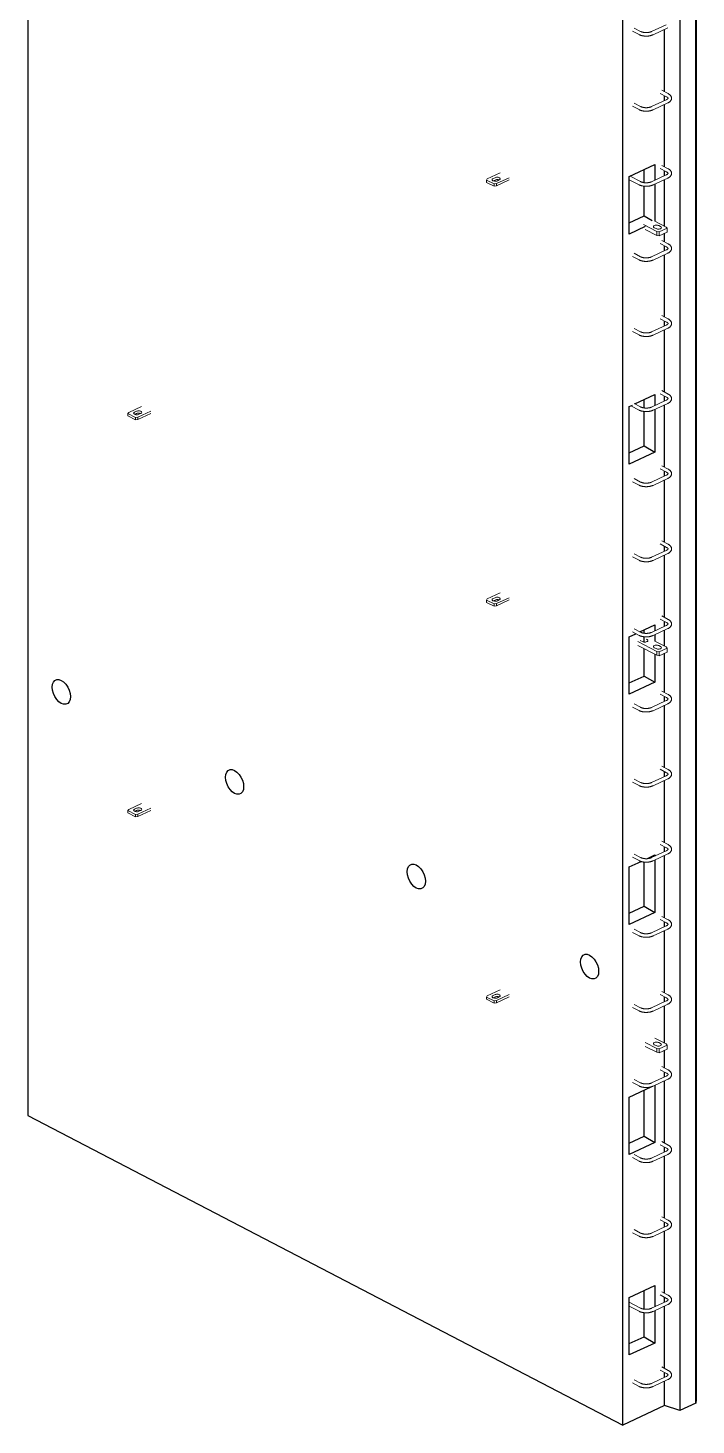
# Model space of a CAD drawing. Header units: millimetres. Extents: x -16675 to -2326, y 1067 to 18539.
# Drawn here: x -8202 to -6687, y 8193 to 11363 of the extents above; entities that cross this region are included whole.
import ezdxf

# ---------------------------------------------------------------- set-up
doc = ezdxf.new("R2010")
doc.units = ezdxf.units.MM
for name, color, linetype, lineweight in [('A-GENM', 13, 'Continuous', 18), ('A-WALL', 113, 'Continuous', 25), ('S-RBAR', 171, 'Continuous', 18)]:
    doc.layers.add(name, color=color, linetype=linetype, lineweight=lineweight)

# ---------------------------------------------------------------- blocks, each defined once
blk = doc.blocks.new('RR spread anchor face based - RR-SA-2_5-250-1726823-3D Ortho')
at = {"layer": 'A-GENM'}
for p, q in [((-247.9, 10917.1), (-217.8, 10901.4)), ((-217.8, 10892.7), (-243.6, 10906.1)), ((-219.2, 10907.9), (-223.3, 10910)), ((-196, 10911.6), (-221.8, 10925)), ((-213.2, 10914.8), (-209, 10912.6)), ((-212.5, 10900.5), (-194.4, 10908.9)), ((-194.4, 10908.9), (-196, 10911.6)), ((-194.4, 10908.9), (-194.4, 10900.2)), ((-217.8, 10901.4), (-212.5, 10900.5)), ((-217.8, 10892.7), (-217.8, 10901.4)), ((-212.5, 10891.8), (-217.8, 10892.7)), ((-212.5, 10900.5), (-212.5, 10891.8)), ((-194.4, 10900.2), (-212.5, 10891.8))]:
    blk.add_line(p, q, dxfattribs=at)
for points in [[(-223.3, 10910, 0), (-224.4, 10910.8, 0), (-225.1, 10911.6, 0), (-225.2, 10912.5, 0), (-225, 10913.4, 0), (-224.2, 10914.2, 0), (-223.1, 10914.9, 0), (-221.6, 10915.4, 0), (-219.9, 10915.8, 0), (-218.1, 10915.9, 0), (-216.3, 10915.7, 0), (-214.6, 10915.3, 0), (-213.2, 10914.8, 0)], [(-207.1, 10910.2, 0), (-207.4, 10909.3, 0), (-208.2, 10908.5, 0), (-209.3, 10907.8, 0), (-210.8, 10907.2, 0), (-212.5, 10906.9, 0), (-214.3, 10906.8, 0), (-216.1, 10907, 0), (-217.8, 10907.3, 0), (-219.2, 10907.9, 0)], [(-209, 10912.6, 0), (-208, 10911.9, 0), (-207.3, 10911.1, 0)]]:
    blk.add_polyline3d(points, dxfattribs=at)
blk = doc.blocks.new('RR spread anchor face based - RR-SA-2_5-250-V1-3D Ortho')
at = {"layer": 'A-GENM'}
for p, q in [((-260.8, 9970.9), (-217.8, 9948.5)), ((-217.8, 9939.8), (-260.8, 9962.2)), ((-253.9, 9973), (-255, 9973.8)), ((-249.8, 9970.9), (-253.9, 9973)), ((-241.4, 9976.5), (-239.6, 9975.6)), ((-219.2, 9955), (-223.3, 9957.1)), ((-196, 9958.7), (-221.8, 9972.1)), ((-213.2, 9961.9), (-209, 9959.7)), ((-212.5, 9947.6), (-194.4, 9956)), ((-194.4, 9956), (-196, 9958.7)), ((-194.4, 9956), (-194.4, 9947.3)), ((-217.8, 9948.5), (-212.5, 9947.6)), ((-217.8, 9939.8), (-217.8, 9948.5)), ((-212.5, 9938.9), (-217.8, 9939.8)), ((-212.5, 9947.6), (-212.5, 9938.9)), ((-194.4, 9947.3), (-212.5, 9938.9))]:
    blk.add_line(p, q, dxfattribs=at)
for points in [[(-237.7, 9973.2, 0), (-238, 9972.3, 0), (-238.8, 9971.5, 0), (-239.9, 9970.8, 0), (-241.4, 9970.2, 0), (-243.1, 9969.9, 0), (-244.9, 9969.8, 0), (-246.7, 9970, 0), (-248.4, 9970.3, 0), (-249.8, 9970.9, 0)], [(-239.6, 9975.6, 0), (-238.6, 9974.9, 0), (-237.9, 9974.1, 0)], [(-223.3, 9957.1, 0), (-224.4, 9957.9, 0), (-225.1, 9958.7, 0), (-225.2, 9959.6, 0), (-225, 9960.5, 0), (-224.2, 9961.3, 0), (-223.1, 9962, 0), (-221.6, 9962.5, 0), (-219.9, 9962.9, 0), (-218.1, 9962.9, 0), (-216.3, 9962.8, 0), (-214.6, 9962.4, 0), (-213.2, 9961.9, 0)], [(-207.1, 9957.3, 0), (-207.4, 9956.4, 0), (-208.2, 9955.5, 0), (-209.3, 9954.8, 0), (-210.8, 9954.3, 0), (-212.5, 9954, 0), (-214.3, 9953.9, 0), (-216.1, 9954, 0), (-217.8, 9954.4, 0), (-219.2, 9955, 0)], [(-209, 9959.7, 0), (-208, 9959, 0), (-207.3, 9958.2, 0)]]:
    blk.add_polyline3d(points, dxfattribs=at)
blk = doc.blocks.new('RR spread anchor face based - RR-SA-1_4-160-1726851-3D Ortho')
at = {"layer": 'A-GENM'}
for p, q in [((-1385.7, 10504.4), (-1414.8, 10490.9)), ((-1401.7, 10491.6), (-1397.3, 10493.6)), ((-1394.2, 10480.2), (-1364.9, 10493.8)), ((-1414.8, 10490.9), (-1416.7, 10488.3)), ((-1416.7, 10488.3), (-1399.5, 10479.4)), ((-1416.7, 10483.1), (-1416.7, 10488.3)), ((-1399.5, 10474.1), (-1416.7, 10483.1)), ((-1397.3, 10488.4), (-1401.4, 10486.5)), ((-1399.5, 10479.4), (-1394.2, 10480.2)), ((-1399.5, 10474.1), (-1399.5, 10479.4)), ((-1394.2, 10474.9), (-1399.5, 10474.1)), ((-1364.9, 10488.6), (-1394.2, 10474.9)), ((-1394.2, 10480.2), (-1394.2, 10474.9)), ((-1387.7, 10488.6), (-1392, 10486.6))]:
    blk.add_line(p, q, dxfattribs=at)
for points in [[(-1397.3, 10493.6, 0), (-1395.8, 10494.1, 0), (-1394.1, 10494.5, 0), (-1392.3, 10494.6, 0), (-1390.5, 10494.4, 0), (-1388.8, 10494, 0), (-1387.4, 10493.5, 0), (-1386.3, 10492.8, 0), (-1385.7, 10491.9, 0)], [(-1392, 10486.6, 0), (-1393.5, 10486, 0), (-1395.2, 10485.7, 0), (-1397.1, 10485.6, 0), (-1398.9, 10485.8, 0), (-1400.5, 10486.1, 0), (-1401.9, 10486.7, 0), (-1403, 10487.4, 0), (-1403.7, 10488.3, 0), (-1403.9, 10489.2, 0), (-1403.6, 10490.1, 0), (-1402.8, 10490.9, 0), (-1401.7, 10491.6, 0)], [(-1387.9, 10488.5, 0), (-1388.8, 10488.8, 0), (-1390.5, 10489.2, 0), (-1392.3, 10489.3, 0), (-1394.1, 10489.2, 0), (-1395.8, 10488.9, 0), (-1397.3, 10488.4, 0)], [(-1385.5, 10491, 0), (-1385.8, 10490.1, 0), (-1386.5, 10489.3, 0), (-1387.7, 10488.6, 0)]]:
    blk.add_polyline3d(points, dxfattribs=at)
blk = doc.blocks.new('RR spread anchor face based - RR-SA-1_4-160-V2-3D Ortho')
at = {"layer": 'A-GENM'}
for p, q in [((-572.8, 10081.4), (-601.9, 10067.8)), ((-601.9, 10067.8), (-603.8, 10065.2)), ((-603.8, 10065.2), (-586.6, 10056.3)), ((-603.8, 10060), (-603.8, 10065.2)), ((-586.6, 10051.1), (-603.8, 10060)), ((-588.8, 10068.5), (-584.4, 10070.6)), ((-584.4, 10065.3), (-588.5, 10063.4)), ((-586.6, 10056.3), (-581.3, 10057.1)), ((-586.6, 10051.1), (-586.6, 10056.3)), ((-581.3, 10051.9), (-586.6, 10051.1)), ((-581.3, 10057.1), (-552.2, 10070.6)), ((-552.2, 10065.4), (-581.3, 10051.9)), ((-581.3, 10057.1), (-581.3, 10051.9)), ((-574.8, 10065.5), (-579.1, 10063.5))]:
    blk.add_line(p, q, dxfattribs=at)
for points in [[(-579.1, 10063.5, 0), (-580.6, 10063, 0), (-582.3, 10062.7, 0), (-584.1, 10062.6, 0), (-585.9, 10062.7, 0), (-587.6, 10063.1, 0), (-589, 10063.6, 0), (-590.1, 10064.4, 0), (-590.8, 10065.2, 0), (-590.9, 10066.1, 0), (-590.7, 10067, 0), (-589.9, 10067.8, 0), (-588.8, 10068.5, 0)], [(-584.4, 10070.6, 0), (-582.9, 10071.1, 0), (-581.2, 10071.4, 0), (-579.4, 10071.5, 0), (-577.6, 10071.4, 0), (-575.9, 10071, 0), (-574.5, 10070.4, 0), (-573.4, 10069.7, 0), (-572.8, 10068.9, 0)], [(-575, 10065.4, 0), (-575.9, 10065.8, 0), (-577.6, 10066.1, 0), (-579.4, 10066.3, 0), (-581.2, 10066.2, 0), (-582.9, 10065.9, 0), (-584.4, 10065.3, 0)], [(-572.6, 10068, 0), (-572.9, 10067.1, 0), (-573.6, 10066.2, 0), (-574.8, 10065.5, 0)]]:
    blk.add_polyline3d(points, dxfattribs=at)
blk = doc.blocks.new('RR spread anchor face based - RR-SA-2_5-250-V4-3D Ortho')
at = {"layer": 'A-GENM'}
for p, q in [((-196, 9058), (-221.8, 9071.4)), ((-243.6, 9061.2), (-217.8, 9047.8)), ((-217.8, 9039.1), (-243.6, 9052.5)), ((-219.2, 9054.3), (-223.3, 9056.4)), ((-217.8, 9047.8), (-212.5, 9046.9)), ((-217.8, 9039.1), (-217.8, 9047.8)), ((-212.5, 9038.2), (-217.8, 9039.1)), ((-213.2, 9061.2), (-209, 9059)), ((-212.5, 9046.9), (-194.4, 9055.3)), ((-212.5, 9046.9), (-212.5, 9038.2)), ((-194.4, 9046.6), (-212.5, 9038.2)), ((-194.4, 9055.3), (-196, 9058)), ((-194.4, 9055.3), (-194.4, 9046.6))]:
    blk.add_line(p, q, dxfattribs=at)
for points in [[(-223.3, 9056.4, 0), (-224.4, 9057.2, 0), (-225.1, 9058, 0), (-225.2, 9058.9, 0), (-225, 9059.8, 0), (-224.2, 9060.6, 0), (-223.1, 9061.3, 0), (-221.6, 9061.8, 0), (-219.9, 9062.2, 0), (-218.1, 9062.2, 0), (-216.3, 9062.1, 0), (-214.6, 9061.7, 0), (-213.2, 9061.2, 0)], [(-207.1, 9056.6, 0), (-207.4, 9055.7, 0), (-208.2, 9054.9, 0), (-209.3, 9054.2, 0), (-210.8, 9053.6, 0), (-212.5, 9053.3, 0), (-214.3, 9053.2, 0), (-216.1, 9053.4, 0), (-217.8, 9053.7, 0), (-219.2, 9054.3, 0)], [(-209, 9059, 0), (-208, 9058.3, 0), (-207.3, 9057.5, 0)]]:
    blk.add_polyline3d(points, dxfattribs=at)
blk = doc.blocks.new('Rebar Bar - Part 769646486-431004-3D Ortho')
at = {"layer": 'S-RBAR'}
for p, q in [((-254.2, 12548.1), (-269.1, 12555.8)), ((-272.8, 12548.7), (-257.9, 12541))]:
    blk.add_line(p, q, dxfattribs=at)
blk = doc.blocks.new('Rebar Bar - Part 2227165887-431004-3D Ortho')
at = {"layer": 'S-RBAR'}
for points in [[(-257.9, 12541, 0), (-257.2, 12540.7, 0), (-256.5, 12540.3, 0), (-255.8, 12540, 0), (-255.1, 12539.7, 0), (-254.4, 12539.5, 0), (-253.6, 12539.2, 0), (-252.8, 12539, 0), (-252, 12538.8, 0), (-251.2, 12538.6, 0), (-250.4, 12538.4, 0), (-249.6, 12538.2, 0), (-248.7, 12538.1, 0), (-247.9, 12537.9, 0), (-247.1, 12537.8, 0), (-246.2, 12537.7, 0), (-245.3, 12537.6, 0), (-244.5, 12537.6, 0), (-243.6, 12537.5, 0), (-242.7, 12537.5, 0), (-241.8, 12537.5, 0), (-240.9, 12537.5, 0), (-240.1, 12537.5, 0), (-239.2, 12537.5, 0), (-238.3, 12537.6, 0), (-237.5, 12537.7, 0), (-236.6, 12537.7, 0), (-235.7, 12537.8, 0), (-234.9, 12538, 0), (-234, 12538.1, 0), (-233.2, 12538.3, 0), (-232.4, 12538.4, 0), (-231.6, 12538.6, 0), (-230.8, 12538.8, 0), (-230, 12539.1, 0), (-229.2, 12539.3, 0), (-228.5, 12539.6, 0), (-227.7, 12539.8, 0), (-227, 12540.1, 0), (-226.3, 12540.4, 0), (-226.1, 12540.5, 0)], [(-254.2, 12548.1, 0), (-253.8, 12547.9, 0), (-253.3, 12547.6, 0), (-252.8, 12547.4, 0), (-252.3, 12547.2, 0), (-251.7, 12547, 0), (-251.2, 12546.8, 0), (-250.6, 12546.7, 0), (-250, 12546.5, 0), (-249.4, 12546.3, 0), (-248.7, 12546.2, 0), (-248.1, 12546.1, 0), (-247.4, 12545.9, 0), (-246.7, 12545.8, 0), (-246, 12545.7, 0), (-245.3, 12545.7, 0), (-244.6, 12545.6, 0), (-243.9, 12545.5, 0), (-243.2, 12545.5, 0), (-242.5, 12545.5, 0), (-241.8, 12545.5, 0), (-241.1, 12545.5, 0), (-240.3, 12545.5, 0), (-239.6, 12545.5, 0), (-238.9, 12545.6, 0), (-238.2, 12545.6, 0), (-237.5, 12545.7, 0), (-236.8, 12545.8, 0), (-236.1, 12545.9, 0), (-235.4, 12546, 0), (-234.8, 12546.1, 0), (-234.1, 12546.3, 0), (-233.5, 12546.4, 0), (-232.9, 12546.6, 0), (-232.3, 12546.7, 0), (-231.7, 12546.9, 0), (-231.2, 12547.1, 0), (-230.6, 12547.3, 0), (-230.1, 12547.5, 0), (-229.6, 12547.7, 0), (-229.5, 12547.8, 0)]]:
    blk.add_polyline3d(points, dxfattribs=at)
blk = doc.blocks.new('Rebar Bar - Part 3241041724-431004-3D Ortho')
at = {"layer": 'S-RBAR'}
for p, q in [((-196, 12563.4), (-229.5, 12547.8)), ((-226.1, 12540.5), (-192.6, 12556.2))]:
    blk.add_line(p, q, dxfattribs=at)
blk = doc.blocks.new('Rebar Bar - Part 2227165887-V5-3D Ortho')
at = {"layer": 'S-RBAR'}
for points in [[(-195.4, 12570.2, 0), (-194.9, 12569.9, 0), (-194.6, 12569.7, 0), (-194.2, 12569.5, 0), (-193.9, 12569.2, 0), (-193.6, 12569, 0), (-193.3, 12568.8, 0), (-193, 12568.6, 0), (-192.8, 12568.4, 0), (-192.6, 12568.2, 0), (-192.5, 12568, 0), (-192.4, 12567.8, 0), (-192.3, 12567.6, 0), (-192.2, 12567.5, 0), (-192.1, 12567.4, 0), (-192.1, 12567.3, 0), (-192.1, 12567.2, 0), (-192.1, 12567.1, 0), (-192, 12567, 0), (-192, 12566.9, 0), (-192, 12566.9, 0), (-192.1, 12566.8, 0), (-192.1, 12566.7, 0), (-192.1, 12566.6, 0), (-192.1, 12566.5, 0), (-192.2, 12566.4, 0), (-192.3, 12566.2, 0), (-192.4, 12566.1, 0), (-192.5, 12565.9, 0), (-192.7, 12565.7, 0), (-192.9, 12565.5, 0), (-193.1, 12565.3, 0), (-193.3, 12565.1, 0), (-193.6, 12564.8, 0), (-193.9, 12564.6, 0), (-194.2, 12564.4, 0), (-194.6, 12564.1, 0), (-195, 12563.9, 0), (-195.4, 12563.7, 0), (-195.9, 12563.5, 0), (-196, 12563.4, 0)], [(-191.7, 12577.3, 0), (-191, 12576.9, 0), (-190.4, 12576.5, 0), (-189.8, 12576.1, 0), (-189.2, 12575.7, 0), (-188.6, 12575.3, 0), (-188.1, 12574.8, 0), (-187.5, 12574.4, 0), (-187, 12573.9, 0), (-186.6, 12573.4, 0), (-186.1, 12572.8, 0), (-185.7, 12572.2, 0), (-185.4, 12571.6, 0), (-185, 12571, 0), (-184.7, 12570.4, 0), (-184.5, 12569.7, 0), (-184.3, 12569, 0), (-184.2, 12568.3, 0), (-184.1, 12567.6, 0), (-184, 12566.9, 0), (-184.1, 12566.2, 0), (-184.2, 12565.5, 0), (-184.3, 12564.8, 0), (-184.5, 12564.1, 0), (-184.8, 12563.4, 0), (-185.1, 12562.8, 0), (-185.4, 12562.2, 0), (-185.8, 12561.6, 0), (-186.2, 12561, 0), (-186.6, 12560.5, 0), (-187.1, 12560, 0), (-187.6, 12559.5, 0), (-188.1, 12559, 0), (-188.7, 12558.5, 0), (-189.2, 12558.1, 0), (-189.8, 12557.7, 0), (-190.4, 12557.3, 0), (-191.1, 12556.9, 0), (-191.7, 12556.6, 0), (-192.4, 12556.2, 0), (-192.6, 12556.2, 0)]]:
    blk.add_polyline3d(points, dxfattribs=at)
blk = doc.blocks.new('Rebar Bar - Part 1331323198-431004-3D Ortho')
at = {"layer": 'S-RBAR'}
for p, q in [((-191.7, 12577.3), (-206.5, 12585)), ((-210.2, 12577.9), (-195.4, 12570.2))]:
    blk.add_line(p, q, dxfattribs=at)
blk = doc.blocks.new('Rebar Bar - Part 769646486-V9-3D Ortho')
at = {"layer": 'S-RBAR'}
for p, q in [((-279.9, 11018.9), (-257.9, 11007.5)), ((-254.2, 11014.6), (-278.2, 11027))]:
    blk.add_line(p, q, dxfattribs=at)
blk = doc.blocks.new('Rebar Bar - Part 769646486-V10-3D Ortho')
at = {"layer": 'S-RBAR'}
for p, q in [((-276.2, 10505.8), (-257.9, 10496.3)), ((-254.2, 10503.4), (-269.1, 10511.1))]:
    blk.add_line(p, q, dxfattribs=at)
blk = doc.blocks.new('Rebar Bar - Part 769646486-V11-3D Ortho')
at = {"layer": 'S-RBAR'}
for p, q in [((-254.2, 10333), (-269.1, 10340.7)), ((-272.5, 10333.5), (-257.9, 10325.9))]:
    blk.add_line(p, q, dxfattribs=at)
blk = doc.blocks.new('Rebar Bar - Part 769646486-V8-3D Ortho')
at = {"layer": 'S-RBAR'}
for p, q in [((-254.2, 11525.7), (-279.9, 11539.1)), ((-279.9, 11530.1), (-257.9, 11518.6))]:
    blk.add_line(p, q, dxfattribs=at)

msp = doc.modelspace()

# ---------------------------------------------------------------- linework, layer by layer
at = {"layer": 'A-WALL'}
for p, q in [((-8202.13472, 12629.09328), (-8202.13472, 8895.51747)), ((-6723.83569, 12625.95047), (-6723.83569, 8226.50365)), ((-6687.52618, 8243.43603), (-6687.52618, 12642.88284)), ((-6687.13835, 12641.1302), (-6687.13835, 8250.40214)), ((-6853.00574, 8193.40119), (-6853.00574, 12043.16497)), ((-6758.59614, 11218.39773), (-6758.59614, 11359.99402)), ((-6758.59614, 11198.35331), (-6758.59614, 11209.46572)), ((-6758.59614, 11048.00568), (-6758.59614, 11189.60197)), ((-6838.48118, 11026.26328), (-6780.38297, 11053.35648)), ((-6804.8316, 11012.28265), (-6804.8316, 11041.95524)), ((-6780.38297, 11053.35648), (-6780.38297, 11017.80131)), ((-6758.59614, 11027.96126), (-6758.59614, 11039.07367)), ((-6838.48118, 10895.728), (-6838.48118, 11026.26328)), ((-6804.8316, 10937.08106), (-6804.8316, 11004.23329)), ((-6780.38297, 11009.04997), (-6780.38297, 10924.99679)), ((-6758.59614, 10913.65845), (-6758.59614, 11019.20992)), ((-6838.48118, 10921.3891), (-6804.8316, 10937.08106)), ((-6804.8316, 10937.08106), (-6786.49513, 10926.38617)), ((-6802.1698, 10912.66125), (-6838.48118, 10895.728)), ((-6758.59614, 10877.61363), (-6758.59614, 10897.3422)), ((-6758.59614, 10857.56921), (-6758.59614, 10868.68162)), ((-6758.59614, 10707.22158), (-6758.59614, 10848.81787)), ((-6758.59614, 10687.17716), (-6758.59614, 10698.28957)), ((-6758.59614, 10536.82953), (-6758.59614, 10678.42582)), ((-6825.75186, 10510.05828), (-6780.38297, 10531.21537)), ((-6780.38297, 10531.21537), (-6780.38297, 10506.62516)), ((-6758.59614, 10516.78511), (-6758.59614, 10527.89752)), ((-6838.48118, 10504.12216), (-6830.89299, 10507.6608)), ((-6838.48118, 10373.58688), (-6838.48118, 10504.12216)), ((-6804.8316, 10501.1065), (-6804.8316, 10519.81413)), ((-6804.8316, 10414.93995), (-6804.8316, 10493.05713)), ((-6780.38297, 10497.87382), (-6780.38297, 10400.68009)), ((-6758.59614, 10366.43748), (-6758.59614, 10508.03377)), ((-6838.48118, 10399.24798), (-6804.8316, 10414.93995)), ((-6780.38297, 10400.68009), (-6838.48118, 10373.58688)), ((-6804.8316, 10414.93995), (-6780.38297, 10400.68009)), ((-6758.59614, 10346.39306), (-6758.59614, 10357.50547)), ((-6758.59614, 10196.04543), (-6758.59614, 10337.64172)), ((-6758.59614, 10176.00101), (-6758.59614, 10187.11342)), ((-6758.59614, 10025.65338), (-6758.59614, 10167.24967)), ((-6758.59614, 10005.60896), (-6758.59614, 10016.72137)), ((-6838.48118, 9981.98105), (-6823.68926, 9988.87903)), ((-6814.63974, 9993.09914), (-6780.38297, 10009.07425)), ((-6804.8316, 9989.93035), (-6804.8316, 9997.67301)), ((-6780.38297, 10009.07425), (-6780.38297, 9995.44901)), ((-6780.38297, 9986.69767), (-6780.38297, 9972.08926)), ((-6758.59614, 9960.75091), (-6758.59614, 9996.85762)), ((-6838.48118, 9851.44577), (-6838.48118, 9981.98105)), ((-6804.8316, 9969.92786), (-6804.8316, 9981.88098)), ((-6804.8316, 9892.79883), (-6804.8316, 9954.61221)), ((-6780.38297, 9941.88861), (-6780.38297, 9878.53897)), ((-6758.59614, 9855.26133), (-6758.59614, 9944.71699)), ((-6838.48118, 9877.10687), (-6804.8316, 9892.79883)), ((-6804.8316, 9892.79883), (-6780.38297, 9878.53897)), ((-6780.38297, 9878.53897), (-6838.48118, 9851.44577)), ((-6758.59614, 9835.21691), (-6758.59614, 9846.32932)), ((-6758.59614, 9684.86928), (-6758.59614, 9826.46557)), ((-6758.59614, 9664.82486), (-6758.59614, 9675.93727)), ((-6758.59614, 9514.47723), (-6758.59614, 9656.07352)), ((-6798.57964, 9478.4474), (-6780.38297, 9486.93314)), ((-6780.38297, 9486.93314), (-6780.38297, 9484.27286)), ((-6758.59614, 9494.43281), (-6758.59614, 9505.54522)), ((-6758.59614, 9344.12151), (-6758.59614, 9485.68147)), ((-6838.48118, 9459.83993), (-6811.88108, 9472.24448)), ((-6838.48118, 9329.30465), (-6838.48118, 9459.83993)), ((-6804.8316, 9370.65772), (-6804.8316, 9470.70483)), ((-6780.38297, 9475.52151), (-6780.38297, 9356.39786)), ((-6838.48118, 9354.96575), (-6804.8316, 9370.65772)), ((-6780.38297, 9356.39786), (-6838.48118, 9329.30465)), ((-6804.8316, 9370.65772), (-6780.38297, 9356.39786)), ((-6758.59614, 9324.04076), (-6758.59614, 9335.15317)), ((-6758.59614, 9173.69313), (-6758.59614, 9315.28941)), ((-6758.59614, 9153.64871), (-6758.59614, 9164.76112)), ((-6758.59614, 9060.05749), (-6758.59614, 9144.89736)), ((-6758.59614, 9003.30108), (-6758.59614, 9044.02356)), ((-6758.59614, 8983.25666), (-6758.59614, 8994.36906)), ((-6758.59614, 8832.90902), (-6758.59614, 8974.50531)), ((-6838.48118, 8937.69882), (-6788.58956, 8960.965)), ((-6804.8316, 8848.5166), (-6804.8316, 8953.39078)), ((-6780.38297, 8964.34536), (-6780.38297, 8834.25674)), ((-6838.48118, 8807.16354), (-6838.48118, 8937.69882)), ((-8202.13472, 8895.51747), (-6853.00574, 8193.40119)), ((-6838.48118, 8832.82464), (-6804.8316, 8848.5166)), ((-6804.8316, 8848.5166), (-6780.38297, 8834.25674)), ((-6780.38297, 8834.25674), (-6838.48118, 8807.16354)), ((-6758.59614, 8812.86461), (-6758.59614, 8823.97701)), ((-6758.59614, 8662.51697), (-6758.59614, 8804.11326)), ((-6758.59614, 8642.47256), (-6758.59614, 8653.58496)), ((-6758.59614, 8492.12492), (-6758.59614, 8633.72121)), ((-6838.48118, 8483.00093), (-6780.38297, 8510.09414)), ((-6804.8316, 8456.40189), (-6804.8316, 8498.69289)), ((-6780.38297, 8510.09414), (-6780.38297, 8461.92055)), ((-6838.48118, 8352.46565), (-6838.48118, 8483.00093)), ((-6758.59614, 8472.08051), (-6758.59614, 8483.19291)), ((-6804.8316, 8393.81871), (-6804.8316, 8448.35253)), ((-6780.38297, 8453.16921), (-6780.38297, 8379.55886)), ((-6758.59614, 8321.73287), (-6758.59614, 8463.32916)), ((-6838.48118, 8378.12675), (-6804.8316, 8393.81871)), ((-6780.38297, 8379.55886), (-6838.48118, 8352.46565)), ((-6804.8316, 8393.81871), (-6780.38297, 8379.55886)), ((-6758.59614, 8301.68845), (-6758.59614, 8312.80086)), ((-6758.59614, 8237.42765), (-6758.59614, 8292.93711)), ((-6687.52618, 8243.43603), (-6723.83569, 8226.50365)), ((-6687.13835, 8250.40214), (-6687.52618, 8243.43603)), ((-6758.59614, 8237.42765), (-6853.00574, 8193.40119)), ((-6723.83569, 8226.50365), (-6758.59614, 8237.42765))]:
    msp.add_line(p, q, dxfattribs=at)
for points in [[(-8126.51475, 9830.82659, 0), (-8131.85254, 9834.49407, 0), (-8136.82656, 9839.69077, 0), (-8141.09786, 9846.06254, 0), (-8144.37534, 9853.17516, 0), (-8146.43564, 9860.54392, 0), (-8147.13838, 9867.66664, 0), (-8146.43564, 9874.05792, 0), (-8144.37534, 9879.28222, 0), (-8141.09786, 9882.98349, 0), (-8136.82656, 9884.90952, 0), (-8131.85254, 9884.92903, 0), (-8126.51475, 9883.04071, 0)], [(-8126.51475, 9883.04071, 0), (-8121.17696, 9879.37323, 0), (-8116.20294, 9874.17653, 0), (-8111.93164, 9867.80476, 0), (-8108.65416, 9860.69214, 0), (-8106.59385, 9853.32338, 0), (-8105.89112, 9846.20066, 0), (-8106.59385, 9839.80938, 0), (-8108.65416, 9834.58508, 0), (-8111.93164, 9830.88381, 0), (-8116.20294, 9828.95778, 0), (-8121.17696, 9828.93827, 0), (-8126.51475, 9830.82659, 0)], [(-7733.63464, 9626.36318, 0), (-7738.97243, 9630.03066, 0), (-7743.94645, 9635.22736, 0), (-7748.21775, 9641.59913, 0), (-7751.49523, 9648.71175, 0), (-7753.55554, 9656.0805, 0), (-7754.25827, 9663.20322, 0), (-7753.55554, 9669.59451, 0), (-7751.49523, 9674.8188, 0), (-7748.21775, 9678.52008, 0), (-7743.94645, 9680.4461, 0), (-7738.97243, 9680.46562, 0), (-7733.63464, 9678.57729, 0)], [(-7733.63464, 9678.57729, 0), (-7728.29685, 9674.90981, 0), (-7723.32283, 9669.71312, 0), (-7719.05153, 9663.34134, 0), (-7715.77406, 9656.22872, 0), (-7713.71375, 9648.85997, 0), (-7713.01101, 9641.73725, 0), (-7713.71375, 9635.34596, 0), (-7715.77406, 9630.12167, 0), (-7719.05153, 9626.42039, 0), (-7723.32283, 9624.49437, 0), (-7728.29685, 9624.47485, 0), (-7733.63464, 9626.36318, 0)], [(-7321.50581, 9411.88231, 0), (-7326.8436, 9415.54979, 0), (-7331.81763, 9420.74649, 0), (-7336.08892, 9427.11826, 0), (-7339.3664, 9434.23088, 0), (-7341.42671, 9441.59963, 0), (-7342.12944, 9448.72235, 0), (-7341.42671, 9455.11364, 0), (-7339.3664, 9460.33793, 0), (-7336.08892, 9464.03921, 0), (-7331.81763, 9465.96523, 0), (-7326.8436, 9465.98475, 0), (-7321.50581, 9464.09642, 0)], [(-7321.50581, 9464.09642, 0), (-7316.16802, 9460.42894, 0), (-7311.194, 9455.23225, 0), (-7306.92271, 9448.86047, 0), (-7303.64523, 9441.74785, 0), (-7301.58492, 9434.3791, 0), (-7300.88218, 9427.25638, 0), (-7301.58492, 9420.86509, 0), (-7303.64523, 9415.6408, 0), (-7306.92271, 9411.93952, 0), (-7311.194, 9410.0135, 0), (-7316.16802, 9409.99398, 0), (-7321.50581, 9411.88231, 0)], [(-6928.6257, 9207.4189, 0), (-6933.96349, 9211.08637, 0), (-6938.93752, 9216.28307, 0), (-6943.20881, 9222.65484, 0), (-6946.48629, 9229.76746, 0), (-6948.5466, 9237.13622, 0), (-6949.24933, 9244.25894, 0), (-6948.5466, 9250.65022, 0), (-6946.48629, 9255.87452, 0), (-6943.20881, 9259.5758, 0), (-6938.93752, 9261.50182, 0), (-6933.96349, 9261.52133, 0), (-6928.6257, 9259.63301, 0)], [(-6928.6257, 9259.63301, 0), (-6923.28792, 9255.96553, 0), (-6918.31389, 9250.76883, 0), (-6914.0426, 9244.39706, 0), (-6910.76512, 9237.28444, 0), (-6908.70481, 9229.91568, 0), (-6908.00208, 9222.79296, 0), (-6908.70481, 9216.40168, 0), (-6910.76512, 9211.17738, 0), (-6914.0426, 9207.47611, 0), (-6918.31389, 9205.55008, 0), (-6923.28792, 9205.53057, 0), (-6928.6257, 9207.4189, 0)]]:
    msp.add_polyline3d(points, dxfattribs=at)

# ---------------------------------------------------------------- block references
at = {"layer": 'A-GENM'}
for name, p in [('RR spread anchor face based - RR-SA-1_4-160-V2-3D Ortho', (-6558.59015, 952.90753)), ('RR spread anchor face based - RR-SA-2_5-250-1726823-3D Ortho', (-6558.59015, 0)), ('RR spread anchor face based - RR-SA-1_4-160-1726851-3D Ortho', (-6558.59015, 0)), ('RR spread anchor face based - RR-SA-1_4-160-V2-3D Ortho', (-6558.59015, 0)), ('RR spread anchor face based - RR-SA-2_5-250-V1-3D Ortho', (-6558.59015, 0)), ('RR spread anchor face based - RR-SA-1_4-160-1726851-3D Ortho', (-6558.59015, -900.69342)), ('RR spread anchor face based - RR-SA-1_4-160-V2-3D Ortho', (-6558.59015, -900.69342)), ('RR spread anchor face based - RR-SA-2_5-250-V4-3D Ortho', (-6558.59015, 0))]:
    msp.add_blockref(name, p, dxfattribs=at)
at = {"layer": 'S-RBAR'}
for name, p in [('Rebar Bar - Part 769646486-431004-3D Ortho', (-6558.59015, -1192.74435)), ('Rebar Bar - Part 2227165887-431004-3D Ortho', (-6558.59015, -1192.74435)), ('Rebar Bar - Part 3241041724-431004-3D Ortho', (-6558.59015, -1192.74435)), ('Rebar Bar - Part 1331323198-431004-3D Ortho', (-6558.59015, -1363.1364)), ('Rebar Bar - Part 769646486-431004-3D Ortho', (-6558.59015, -1363.1364)), ('Rebar Bar - Part 3241041724-431004-3D Ortho', (-6558.59015, -1363.1364)), ('Rebar Bar - Part 2227165887-V5-3D Ortho', (-6558.59015, -1363.1364)), ('Rebar Bar - Part 2227165887-431004-3D Ortho', (-6558.59015, -1363.1364)), ('Rebar Bar - Part 1331323198-431004-3D Ortho', (-6558.59015, -1533.52845)), ('Rebar Bar - Part 2227165887-V5-3D Ortho', (-6558.59015, -1533.52845)), ('Rebar Bar - Part 769646486-V9-3D Ortho', (-6558.59015, 0)), ('Rebar Bar - Part 2227165887-431004-3D Ortho', (-6558.59015, -1533.52845)), ('Rebar Bar - Part 3241041724-431004-3D Ortho', (-6558.59015, -1533.52845)), ('Rebar Bar - Part 1331323198-431004-3D Ortho', (-6558.59015, -1703.92051)), ('Rebar Bar - Part 2227165887-V5-3D Ortho', (-6558.59015, -1703.92051)), ('Rebar Bar - Part 769646486-431004-3D Ortho', (-6558.59015, -1703.92051)), ('Rebar Bar - Part 2227165887-431004-3D Ortho', (-6558.59015, -1703.92051)), ('Rebar Bar - Part 3241041724-431004-3D Ortho', (-6558.59015, -1703.92051)), ('Rebar Bar - Part 3241041724-431004-3D Ortho', (-6558.59015, -1874.31256)), ('Rebar Bar - Part 1331323198-431004-3D Ortho', (-6558.59015, -1874.31256)), ('Rebar Bar - Part 2227165887-V5-3D Ortho', (-6558.59015, -1874.31256)), ('Rebar Bar - Part 769646486-431004-3D Ortho', (-6558.59015, -1874.31256)), ('Rebar Bar - Part 2227165887-431004-3D Ortho', (-6558.59015, -1874.31256)), ('Rebar Bar - Part 1331323198-431004-3D Ortho', (-6558.59015, -2044.70461)), ('Rebar Bar - Part 2227165887-V5-3D Ortho', (-6558.59015, -2044.70461)), ('Rebar Bar - Part 769646486-V10-3D Ortho', (-6558.59015, 0)), ('Rebar Bar - Part 2227165887-431004-3D Ortho', (-6558.59015, -2044.70461)), ('Rebar Bar - Part 3241041724-431004-3D Ortho', (-6558.59015, -2044.70461)), ('Rebar Bar - Part 1331323198-431004-3D Ortho', (-6558.59015, -2215.09666)), ('Rebar Bar - Part 769646486-V11-3D Ortho', (-6558.59015, 0)), ('Rebar Bar - Part 3241041724-431004-3D Ortho', (-6558.59015, -2215.09666)), ('Rebar Bar - Part 2227165887-V5-3D Ortho', (-6558.59015, -2215.09666)), ('Rebar Bar - Part 2227165887-431004-3D Ortho', (-6558.59015, -2215.09666)), ('Rebar Bar - Part 3241041724-431004-3D Ortho', (-6558.59015, -2385.48871)), ('Rebar Bar - Part 1331323198-431004-3D Ortho', (-6558.59015, -2385.48871)), ('Rebar Bar - Part 2227165887-V5-3D Ortho', (-6558.59015, -2385.48871)), ('Rebar Bar - Part 769646486-431004-3D Ortho', (-6558.59015, -2385.48871)), ('Rebar Bar - Part 2227165887-431004-3D Ortho', (-6558.59015, -2385.48871)), ('Rebar Bar - Part 1331323198-431004-3D Ortho', (-6558.59015, -2555.88076)), ('Rebar Bar - Part 2227165887-V5-3D Ortho', (-6558.59015, -2555.88076)), ('Rebar Bar - Part 769646486-431004-3D Ortho', (-6558.59015, -2555.88076)), ('Rebar Bar - Part 2227165887-431004-3D Ortho', (-6558.59015, -2555.88076)), ('Rebar Bar - Part 3241041724-431004-3D Ortho', (-6558.59015, -2555.88076)), ('Rebar Bar - Part 1331323198-431004-3D Ortho', (-6558.59015, -2726.27281)), ('Rebar Bar - Part 769646486-431004-3D Ortho', (-6558.59015, -2726.27281)), ('Rebar Bar - Part 3241041724-431004-3D Ortho', (-6558.59015, -2726.27281)), ('Rebar Bar - Part 2227165887-V5-3D Ortho', (-6558.59015, -2726.27281)), ('Rebar Bar - Part 2227165887-431004-3D Ortho', (-6558.59015, -2726.27281)), ('Rebar Bar - Part 1331323198-431004-3D Ortho', (-6558.59015, -2896.66486)), ('Rebar Bar - Part 2227165887-V5-3D Ortho', (-6558.59015, -2896.66486)), ('Rebar Bar - Part 769646486-431004-3D Ortho', (-6558.59015, -2896.66486)), ('Rebar Bar - Part 2227165887-431004-3D Ortho', (-6558.59015, -2896.66486)), ('Rebar Bar - Part 3241041724-431004-3D Ortho', (-6558.59015, -2896.66486)), ('Rebar Bar - Part 1331323198-431004-3D Ortho', (-6558.59015, -3067.05691)), ('Rebar Bar - Part 2227165887-V5-3D Ortho', (-6558.59015, -3067.05691)), ('Rebar Bar - Part 769646486-431004-3D Ortho', (-6558.59015, -3067.05691)), ('Rebar Bar - Part 2227165887-431004-3D Ortho', (-6558.59015, -3067.05691)), ('Rebar Bar - Part 3241041724-431004-3D Ortho', (-6558.59015, -3067.05691)), ('Rebar Bar - Part 3241041724-431004-3D Ortho', (-6558.59015, -3237.44896)), ('Rebar Bar - Part 1331323198-431004-3D Ortho', (-6558.59015, -3237.44896)), ('Rebar Bar - Part 2227165887-V5-3D Ortho', (-6558.59015, -3237.44896)), ('Rebar Bar - Part 769646486-431004-3D Ortho', (-6558.59015, -3237.44896)), ('Rebar Bar - Part 2227165887-431004-3D Ortho', (-6558.59015, -3237.44896)), ('Rebar Bar - Part 1331323198-431004-3D Ortho', (-6558.59015, -3407.84101)), ('Rebar Bar - Part 2227165887-V5-3D Ortho', (-6558.59015, -3407.84101)), ('Rebar Bar - Part 769646486-431004-3D Ortho', (-6558.59015, -3407.84101)), ('Rebar Bar - Part 2227165887-431004-3D Ortho', (-6558.59015, -3407.84101)), ('Rebar Bar - Part 3241041724-431004-3D Ortho', (-6558.59015, -3407.84101)), ('Rebar Bar - Part 1331323198-431004-3D Ortho', (-6558.59015, -3578.23306)), ('Rebar Bar - Part 769646486-431004-3D Ortho', (-6558.59015, -3578.23306)), ('Rebar Bar - Part 3241041724-431004-3D Ortho', (-6558.59015, -3578.23306)), ('Rebar Bar - Part 2227165887-V5-3D Ortho', (-6558.59015, -3578.23306)), ('Rebar Bar - Part 2227165887-431004-3D Ortho', (-6558.59015, -3578.23306)), ('Rebar Bar - Part 3241041724-431004-3D Ortho', (-6558.59015, -3748.62511)), ('Rebar Bar - Part 1331323198-431004-3D Ortho', (-6558.59015, -3748.62511)), ('Rebar Bar - Part 2227165887-V5-3D Ortho', (-6558.59015, -3748.62511)), ('Rebar Bar - Part 769646486-431004-3D Ortho', (-6558.59015, -3748.62511)), ('Rebar Bar - Part 2227165887-431004-3D Ortho', (-6558.59015, -3748.62511)), ('Rebar Bar - Part 1331323198-431004-3D Ortho', (-6558.59015, -3919.01716)), ('Rebar Bar - Part 2227165887-V5-3D Ortho', (-6558.59015, -3919.01716)), ('Rebar Bar - Part 769646486-431004-3D Ortho', (-6558.59015, -3919.01716)), ('Rebar Bar - Part 2227165887-431004-3D Ortho', (-6558.59015, -3919.01716)), ('Rebar Bar - Part 3241041724-431004-3D Ortho', (-6558.59015, -3919.01716)), ('Rebar Bar - Part 1331323198-431004-3D Ortho', (-6558.59015, -4089.40921)), ('Rebar Bar - Part 769646486-V8-3D Ortho', (-6558.59015, -3067.05691)), ('Rebar Bar - Part 3241041724-431004-3D Ortho', (-6558.59015, -4089.40921)), ('Rebar Bar - Part 2227165887-V5-3D Ortho', (-6558.59015, -4089.40921)), ('Rebar Bar - Part 2227165887-431004-3D Ortho', (-6558.59015, -4089.40921)), ('Rebar Bar - Part 1331323198-431004-3D Ortho', (-6558.59015, -4259.80126)), ('Rebar Bar - Part 2227165887-V5-3D Ortho', (-6558.59015, -4259.80126)), ('Rebar Bar - Part 769646486-431004-3D Ortho', (-6558.59015, -4259.80126)), ('Rebar Bar - Part 2227165887-431004-3D Ortho', (-6558.59015, -4259.80126)), ('Rebar Bar - Part 3241041724-431004-3D Ortho', (-6558.59015, -4259.80126))]:
    msp.add_blockref(name, p, dxfattribs=at)

doc.saveas('drawing.dxf')
